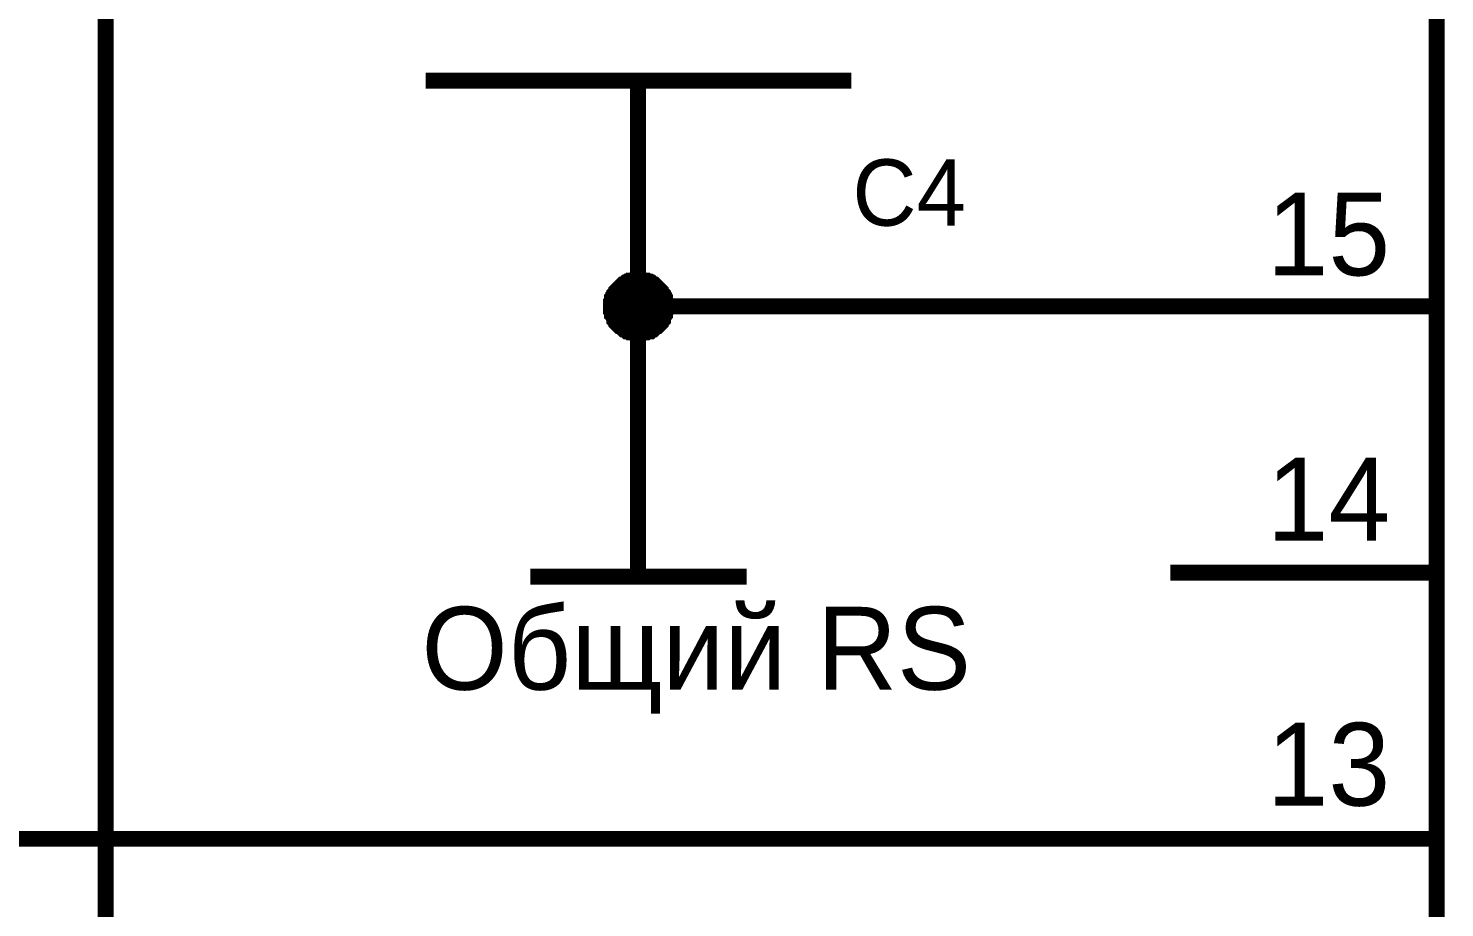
# Model space of a CAD drawing. Header units: millimetres. Extents: x 0 to 567, y 0 to 399.
# Drawn here: x 136.09 to 162.68, y 81.2 to 97.72 of the extents above; entities that cross this region are included whole.
import ezdxf

# ---------------------------------------------------------------- set-up
doc = ezdxf.new("R2010")
doc.units = ezdxf.units.MM
doc.layers.add('Sheet', color=255, linetype='Continuous')

msp = doc.modelspace()

# ---------------------------------------------------------------- linework, layer by layer
at = {"layer": 'Sheet'}
for points, const_width in [([(162.535, 107.497), (162.535, 54.984)], 0.3), ([(147.538, 67.495), (137.54, 67.495), (137.54, 102.497)], 0.3), ([(151.545, 96.738), (143.55, 96.738)], 0.3), ([(147.538, 96.738), (147.538, 92.496)], 0.3), ([(147.032, 92.496), (147.032, 92.516), (147.032, 92.554), (147.032, 92.574), (147.051, 92.593), (147.051, 92.613), (147.051, 92.652), (147.071, 92.671), (147.071, 92.691), (147.09, 92.71), (147.09, 92.73), (147.11, 92.749), (147.129, 92.768), (147.129, 92.788), (147.149, 92.807), (147.168, 92.827), (147.188, 92.846), (147.207, 92.866), (147.226, 92.885), (147.246, 92.905), (147.265, 92.905), (147.285, 92.924), (147.304, 92.944), (147.324, 92.944), (147.343, 92.963), (147.363, 92.963), (147.382, 92.983), (147.421, 92.983), (147.44, 92.983), (147.46, 93.002), (147.479, 93.002), (147.518, 93.002), (147.538, 93.002)], 0.3), ([(147.032, 92.496), (147.032, 92.516), (147.032, 92.554), (147.032, 92.574), (147.051, 92.593), (147.051, 92.613), (147.051, 92.652), (147.071, 92.671), (147.071, 92.691), (147.09, 92.71), (147.09, 92.73), (147.11, 92.749), (147.129, 92.768), (147.129, 92.788), (147.149, 92.807), (147.168, 92.827), (147.188, 92.846), (147.207, 92.866), (147.226, 92.885), (147.246, 92.905), (147.265, 92.905), (147.285, 92.924), (147.304, 92.944), (147.324, 92.944), (147.343, 92.963), (147.363, 92.963), (147.382, 92.983), (147.421, 92.983), (147.44, 92.983), (147.46, 93.002), (147.479, 93.002), (147.518, 93.002), (147.538, 93.002)], 0.3), ([(147.032, 92.496), (147.032, 92.516), (147.032, 92.554), (147.032, 92.574), (147.051, 92.593), (147.051, 92.613), (147.051, 92.652), (147.071, 92.671), (147.071, 92.691), (147.09, 92.71), (147.09, 92.73), (147.11, 92.749), (147.129, 92.768), (147.129, 92.788), (147.149, 92.807), (147.168, 92.827), (147.188, 92.846), (147.207, 92.866), (147.226, 92.885), (147.246, 92.905), (147.265, 92.905), (147.285, 92.924), (147.304, 92.944), (147.324, 92.944), (147.343, 92.963), (147.363, 92.963), (147.382, 92.983), (147.421, 92.983), (147.44, 92.983), (147.46, 93.002), (147.479, 93.002), (147.518, 93.002), (147.538, 93.002)], 0.3), ([(147.032, 92.496), (147.032, 92.516), (147.032, 92.554), (147.032, 92.574), (147.051, 92.593), (147.051, 92.613), (147.051, 92.652), (147.071, 92.671), (147.071, 92.691), (147.09, 92.71), (147.09, 92.73), (147.11, 92.749), (147.129, 92.768), (147.129, 92.788), (147.149, 92.807), (147.168, 92.827), (147.188, 92.846), (147.207, 92.866), (147.226, 92.885), (147.246, 92.905), (147.265, 92.905), (147.285, 92.924), (147.304, 92.944), (147.324, 92.944), (147.343, 92.963), (147.363, 92.963), (147.382, 92.983), (147.421, 92.983), (147.44, 92.983), (147.46, 93.002), (147.479, 93.002), (147.518, 93.002), (147.538, 93.002)], 0.3), ([(147.032, 92.496), (147.032, 92.516), (147.032, 92.554), (147.032, 92.574), (147.051, 92.593), (147.051, 92.613), (147.051, 92.652), (147.071, 92.671), (147.071, 92.691), (147.09, 92.71), (147.09, 92.73), (147.11, 92.749), (147.129, 92.768), (147.129, 92.788), (147.149, 92.807), (147.168, 92.827), (147.188, 92.846), (147.207, 92.866), (147.226, 92.885), (147.246, 92.905), (147.265, 92.905), (147.285, 92.924), (147.304, 92.944), (147.324, 92.944), (147.343, 92.963), (147.363, 92.963), (147.382, 92.983), (147.421, 92.983), (147.44, 92.983), (147.46, 93.002), (147.479, 93.002), (147.518, 93.002), (147.538, 93.002)], 0.3), ([(147.032, 92.496), (147.032, 92.516), (147.032, 92.554), (147.032, 92.574), (147.051, 92.593), (147.051, 92.613), (147.051, 92.652), (147.071, 92.671), (147.071, 92.691), (147.09, 92.71), (147.09, 92.73), (147.11, 92.749), (147.129, 92.768), (147.129, 92.788), (147.149, 92.807), (147.168, 92.827), (147.188, 92.846), (147.207, 92.866), (147.226, 92.885), (147.246, 92.905), (147.265, 92.905), (147.285, 92.924), (147.304, 92.944), (147.324, 92.944), (147.343, 92.963), (147.363, 92.963), (147.382, 92.983), (147.421, 92.983), (147.44, 92.983), (147.46, 93.002), (147.479, 93.002), (147.518, 93.002), (147.538, 93.002)], 0.3), ([(147.032, 92.496), (147.032, 92.516), (147.032, 92.554), (147.032, 92.574), (147.051, 92.593), (147.051, 92.613), (147.051, 92.652), (147.071, 92.671), (147.071, 92.691), (147.09, 92.71), (147.09, 92.73), (147.11, 92.749), (147.129, 92.768), (147.129, 92.788), (147.149, 92.807), (147.168, 92.827), (147.188, 92.846), (147.207, 92.866), (147.226, 92.885), (147.246, 92.905), (147.265, 92.905), (147.285, 92.924), (147.304, 92.944), (147.324, 92.944), (147.343, 92.963), (147.363, 92.963), (147.382, 92.983), (147.421, 92.983), (147.44, 92.983), (147.46, 93.002), (147.479, 93.002), (147.518, 93.002), (147.538, 93.002)], 0.3), ([(147.538, 93.002), (147.538, 93.002)], 0.3), ([(147.538, 93.002), (147.557, 93.002), (147.596, 93.002), (147.615, 93.002), (147.635, 92.983), (147.674, 92.983), (147.693, 92.983), (147.713, 92.963), (147.752, 92.963), (147.771, 92.944), (147.79, 92.944), (147.81, 92.924), (147.829, 92.905), (147.849, 92.905), (147.868, 92.885), (147.888, 92.866), (147.907, 92.846), (147.927, 92.827), (147.946, 92.807), (147.966, 92.788), (147.966, 92.768), (147.985, 92.749), (148.004, 92.73), (148.004, 92.71), (148.024, 92.691), (148.024, 92.671), (148.043, 92.652), (148.043, 92.613), (148.043, 92.593), (148.063, 92.574), (148.063, 92.554), (148.063, 92.516), (148.063, 92.496)], 0.3), ([(147.538, 93.002), (147.538, 93.002)], 0.3), ([(147.538, 93.002), (147.557, 93.002), (147.596, 93.002), (147.615, 93.002), (147.635, 92.983), (147.674, 92.983), (147.693, 92.983), (147.713, 92.963), (147.752, 92.963), (147.771, 92.944), (147.79, 92.944), (147.81, 92.924), (147.829, 92.905), (147.849, 92.905), (147.868, 92.885), (147.888, 92.866), (147.907, 92.846), (147.927, 92.827), (147.946, 92.807), (147.966, 92.788), (147.966, 92.768), (147.985, 92.749), (148.004, 92.73), (148.004, 92.71), (148.024, 92.691), (148.024, 92.671), (148.043, 92.652), (148.043, 92.613), (148.043, 92.593), (148.063, 92.574), (148.063, 92.554), (148.063, 92.516), (148.063, 92.496)], 0.3), ([(147.538, 93.002), (147.538, 93.002)], 0.3), ([(147.538, 93.002), (147.557, 93.002), (147.596, 93.002), (147.615, 93.002), (147.635, 92.983), (147.674, 92.983), (147.693, 92.983), (147.713, 92.963), (147.752, 92.963), (147.771, 92.944), (147.79, 92.944), (147.81, 92.924), (147.829, 92.905), (147.849, 92.905), (147.868, 92.885), (147.888, 92.866), (147.907, 92.846), (147.927, 92.827), (147.946, 92.807), (147.966, 92.788), (147.966, 92.768), (147.985, 92.749), (148.004, 92.73), (148.004, 92.71), (148.024, 92.691), (148.024, 92.671), (148.043, 92.652), (148.043, 92.613), (148.043, 92.593), (148.063, 92.574), (148.063, 92.554), (148.063, 92.516), (148.063, 92.496)], 0.3), ([(147.538, 93.002), (147.538, 93.002)], 0.3), ([(147.538, 93.002), (147.557, 93.002), (147.596, 93.002), (147.615, 93.002), (147.635, 92.983), (147.674, 92.983), (147.693, 92.983), (147.713, 92.963), (147.752, 92.963), (147.771, 92.944), (147.79, 92.944), (147.81, 92.924), (147.829, 92.905), (147.849, 92.905), (147.868, 92.885), (147.888, 92.866), (147.907, 92.846), (147.927, 92.827), (147.946, 92.807), (147.966, 92.788), (147.966, 92.768), (147.985, 92.749), (148.004, 92.73), (148.004, 92.71), (148.024, 92.691), (148.024, 92.671), (148.043, 92.652), (148.043, 92.613), (148.043, 92.593), (148.063, 92.574), (148.063, 92.554), (148.063, 92.516), (148.063, 92.496)], 0.3), ([(147.538, 93.002), (147.538, 93.002)], 0.3), ([(147.538, 93.002), (147.557, 93.002), (147.596, 93.002), (147.615, 93.002), (147.635, 92.983), (147.674, 92.983), (147.693, 92.983), (147.713, 92.963), (147.752, 92.963), (147.771, 92.944), (147.79, 92.944), (147.81, 92.924), (147.829, 92.905), (147.849, 92.905), (147.868, 92.885), (147.888, 92.866), (147.907, 92.846), (147.927, 92.827), (147.946, 92.807), (147.966, 92.788), (147.966, 92.768), (147.985, 92.749), (148.004, 92.73), (148.004, 92.71), (148.024, 92.691), (148.024, 92.671), (148.043, 92.652), (148.043, 92.613), (148.043, 92.593), (148.063, 92.574), (148.063, 92.554), (148.063, 92.516), (148.063, 92.496)], 0.3), ([(147.538, 93.002), (147.538, 93.002)], 0.3), ([(147.538, 93.002), (147.557, 93.002), (147.596, 93.002), (147.615, 93.002), (147.635, 92.983), (147.674, 92.983), (147.693, 92.983), (147.713, 92.963), (147.752, 92.963), (147.771, 92.944), (147.79, 92.944), (147.81, 92.924), (147.829, 92.905), (147.849, 92.905), (147.868, 92.885), (147.888, 92.866), (147.907, 92.846), (147.927, 92.827), (147.946, 92.807), (147.966, 92.788), (147.966, 92.768), (147.985, 92.749), (148.004, 92.73), (148.004, 92.71), (148.024, 92.691), (148.024, 92.671), (148.043, 92.652), (148.043, 92.613), (148.043, 92.593), (148.063, 92.574), (148.063, 92.554), (148.063, 92.516), (148.063, 92.496)], 0.3), ([(147.538, 93.002), (147.538, 93.002)], 0.3), ([(147.538, 93.002), (147.557, 93.002), (147.596, 93.002), (147.615, 93.002), (147.635, 92.983), (147.674, 92.983), (147.693, 92.983), (147.713, 92.963), (147.752, 92.963), (147.771, 92.944), (147.79, 92.944), (147.81, 92.924), (147.829, 92.905), (147.849, 92.905), (147.868, 92.885), (147.888, 92.866), (147.907, 92.846), (147.927, 92.827), (147.946, 92.807), (147.966, 92.788), (147.966, 92.768), (147.985, 92.749), (148.004, 92.73), (148.004, 92.71), (148.024, 92.691), (148.024, 92.671), (148.043, 92.652), (148.043, 92.613), (148.043, 92.593), (148.063, 92.574), (148.063, 92.554), (148.063, 92.516), (148.063, 92.496)], 0.3), ([(147.032, 92.496), (147.032, 92.516), (147.032, 92.554), (147.032, 92.574), (147.051, 92.593), (147.051, 92.613), (147.051, 92.652), (147.071, 92.671), (147.071, 92.691), (147.09, 92.71), (147.09, 92.73), (147.11, 92.749), (147.129, 92.768), (147.129, 92.788), (147.149, 92.807), (147.168, 92.827), (147.188, 92.846), (147.207, 92.866), (147.226, 92.885), (147.246, 92.905), (147.265, 92.905), (147.285, 92.924), (147.304, 92.944), (147.324, 92.944), (147.343, 92.963), (147.363, 92.963), (147.382, 92.983), (147.421, 92.983), (147.44, 92.983), (147.46, 93.002), (147.479, 93.002), (147.518, 93.002), (147.538, 93.002)], 0.0991), ([(147.032, 92.496), (147.032, 92.516), (147.032, 92.554), (147.032, 92.574), (147.051, 92.593), (147.051, 92.613), (147.051, 92.652), (147.071, 92.671), (147.071, 92.691), (147.09, 92.71), (147.09, 92.73), (147.11, 92.749), (147.129, 92.768), (147.129, 92.788), (147.149, 92.807), (147.168, 92.827), (147.188, 92.846), (147.207, 92.866), (147.226, 92.885), (147.246, 92.905), (147.265, 92.905), (147.285, 92.924), (147.304, 92.944), (147.324, 92.944), (147.343, 92.963), (147.363, 92.963), (147.382, 92.983), (147.421, 92.983), (147.44, 92.983), (147.46, 93.002), (147.479, 93.002), (147.518, 93.002), (147.538, 93.002)], 0.0991), ([(147.032, 92.496), (147.032, 92.516), (147.032, 92.554), (147.032, 92.574), (147.051, 92.593), (147.051, 92.613), (147.051, 92.652), (147.071, 92.671), (147.071, 92.691), (147.09, 92.71), (147.09, 92.73), (147.11, 92.749), (147.129, 92.768), (147.129, 92.788), (147.149, 92.807), (147.168, 92.827), (147.188, 92.846), (147.207, 92.866), (147.226, 92.885), (147.246, 92.905), (147.265, 92.905), (147.285, 92.924), (147.304, 92.944), (147.324, 92.944), (147.343, 92.963), (147.363, 92.963), (147.382, 92.983), (147.421, 92.983), (147.44, 92.983), (147.46, 93.002), (147.479, 93.002), (147.518, 93.002), (147.538, 93.002)], 0.0991), ([(147.032, 92.496), (147.032, 92.516), (147.032, 92.554), (147.032, 92.574), (147.051, 92.593), (147.051, 92.613), (147.051, 92.652), (147.071, 92.671), (147.071, 92.691), (147.09, 92.71), (147.09, 92.73), (147.11, 92.749), (147.129, 92.768), (147.129, 92.788), (147.149, 92.807), (147.168, 92.827), (147.188, 92.846), (147.207, 92.866), (147.226, 92.885), (147.246, 92.905), (147.265, 92.905), (147.285, 92.924), (147.304, 92.944), (147.324, 92.944), (147.343, 92.963), (147.363, 92.963), (147.382, 92.983), (147.421, 92.983), (147.44, 92.983), (147.46, 93.002), (147.479, 93.002), (147.518, 93.002), (147.538, 93.002)], 0.0991), ([(147.032, 92.496), (147.032, 92.516), (147.032, 92.554), (147.032, 92.574), (147.051, 92.593), (147.051, 92.613), (147.051, 92.652), (147.071, 92.671), (147.071, 92.691), (147.09, 92.71), (147.09, 92.73), (147.11, 92.749), (147.129, 92.768), (147.129, 92.788), (147.149, 92.807), (147.168, 92.827), (147.188, 92.846), (147.207, 92.866), (147.226, 92.885), (147.246, 92.905), (147.265, 92.905), (147.285, 92.924), (147.304, 92.944), (147.324, 92.944), (147.343, 92.963), (147.363, 92.963), (147.382, 92.983), (147.421, 92.983), (147.44, 92.983), (147.46, 93.002), (147.479, 93.002), (147.518, 93.002), (147.538, 93.002)], 0.0991), ([(147.032, 92.496), (147.032, 92.516), (147.032, 92.554), (147.032, 92.574), (147.051, 92.593), (147.051, 92.613), (147.051, 92.652), (147.071, 92.671), (147.071, 92.691), (147.09, 92.71), (147.09, 92.73), (147.11, 92.749), (147.129, 92.768), (147.129, 92.788), (147.149, 92.807), (147.168, 92.827), (147.188, 92.846), (147.207, 92.866), (147.226, 92.885), (147.246, 92.905), (147.265, 92.905), (147.285, 92.924), (147.304, 92.944), (147.324, 92.944), (147.343, 92.963), (147.363, 92.963), (147.382, 92.983), (147.421, 92.983), (147.44, 92.983), (147.46, 93.002), (147.479, 93.002), (147.518, 93.002), (147.538, 93.002)], 0.0991), ([(147.032, 92.496), (147.032, 92.516), (147.032, 92.554), (147.032, 92.574), (147.051, 92.593), (147.051, 92.613), (147.051, 92.652), (147.071, 92.671), (147.071, 92.691), (147.09, 92.71), (147.09, 92.73), (147.11, 92.749), (147.129, 92.768), (147.129, 92.788), (147.149, 92.807), (147.168, 92.827), (147.188, 92.846), (147.207, 92.866), (147.226, 92.885), (147.246, 92.905), (147.265, 92.905), (147.285, 92.924), (147.304, 92.944), (147.324, 92.944), (147.343, 92.963), (147.363, 92.963), (147.382, 92.983), (147.421, 92.983), (147.44, 92.983), (147.46, 93.002), (147.479, 93.002), (147.518, 93.002), (147.538, 93.002)], 0.0991), ([(147.538, 93.002), (147.538, 93.002)], 0.0991), ([(147.538, 93.002), (147.557, 93.002), (147.596, 93.002), (147.615, 93.002), (147.635, 92.983), (147.674, 92.983), (147.693, 92.983), (147.713, 92.963), (147.752, 92.963), (147.771, 92.944), (147.79, 92.944), (147.81, 92.924), (147.829, 92.905), (147.849, 92.905), (147.868, 92.885), (147.888, 92.866), (147.907, 92.846), (147.927, 92.827), (147.946, 92.807), (147.966, 92.788), (147.966, 92.768), (147.985, 92.749), (148.004, 92.73), (148.004, 92.71), (148.024, 92.691), (148.024, 92.671), (148.043, 92.652), (148.043, 92.613), (148.043, 92.593), (148.063, 92.574), (148.063, 92.554), (148.063, 92.516), (148.063, 92.496)], 0.0991), ([(147.538, 93.002), (147.538, 93.002)], 0.0991), ([(147.538, 93.002), (147.557, 93.002), (147.596, 93.002), (147.615, 93.002), (147.635, 92.983), (147.674, 92.983), (147.693, 92.983), (147.713, 92.963), (147.752, 92.963), (147.771, 92.944), (147.79, 92.944), (147.81, 92.924), (147.829, 92.905), (147.849, 92.905), (147.868, 92.885), (147.888, 92.866), (147.907, 92.846), (147.927, 92.827), (147.946, 92.807), (147.966, 92.788), (147.966, 92.768), (147.985, 92.749), (148.004, 92.73), (148.004, 92.71), (148.024, 92.691), (148.024, 92.671), (148.043, 92.652), (148.043, 92.613), (148.043, 92.593), (148.063, 92.574), (148.063, 92.554), (148.063, 92.516), (148.063, 92.496)], 0.0991), ([(147.538, 93.002), (147.538, 93.002)], 0.0991), ([(147.538, 93.002), (147.557, 93.002), (147.596, 93.002), (147.615, 93.002), (147.635, 92.983), (147.674, 92.983), (147.693, 92.983), (147.713, 92.963), (147.752, 92.963), (147.771, 92.944), (147.79, 92.944), (147.81, 92.924), (147.829, 92.905), (147.849, 92.905), (147.868, 92.885), (147.888, 92.866), (147.907, 92.846), (147.927, 92.827), (147.946, 92.807), (147.966, 92.788), (147.966, 92.768), (147.985, 92.749), (148.004, 92.73), (148.004, 92.71), (148.024, 92.691), (148.024, 92.671), (148.043, 92.652), (148.043, 92.613), (148.043, 92.593), (148.063, 92.574), (148.063, 92.554), (148.063, 92.516), (148.063, 92.496)], 0.0991), ([(147.538, 93.002), (147.538, 93.002)], 0.0991), ([(147.538, 93.002), (147.557, 93.002), (147.596, 93.002), (147.615, 93.002), (147.635, 92.983), (147.674, 92.983), (147.693, 92.983), (147.713, 92.963), (147.752, 92.963), (147.771, 92.944), (147.79, 92.944), (147.81, 92.924), (147.829, 92.905), (147.849, 92.905), (147.868, 92.885), (147.888, 92.866), (147.907, 92.846), (147.927, 92.827), (147.946, 92.807), (147.966, 92.788), (147.966, 92.768), (147.985, 92.749), (148.004, 92.73), (148.004, 92.71), (148.024, 92.691), (148.024, 92.671), (148.043, 92.652), (148.043, 92.613), (148.043, 92.593), (148.063, 92.574), (148.063, 92.554), (148.063, 92.516), (148.063, 92.496)], 0.0991), ([(147.538, 93.002), (147.538, 93.002)], 0.0991), ([(147.538, 93.002), (147.557, 93.002), (147.596, 93.002), (147.615, 93.002), (147.635, 92.983), (147.674, 92.983), (147.693, 92.983), (147.713, 92.963), (147.752, 92.963), (147.771, 92.944), (147.79, 92.944), (147.81, 92.924), (147.829, 92.905), (147.849, 92.905), (147.868, 92.885), (147.888, 92.866), (147.907, 92.846), (147.927, 92.827), (147.946, 92.807), (147.966, 92.788), (147.966, 92.768), (147.985, 92.749), (148.004, 92.73), (148.004, 92.71), (148.024, 92.691), (148.024, 92.671), (148.043, 92.652), (148.043, 92.613), (148.043, 92.593), (148.063, 92.574), (148.063, 92.554), (148.063, 92.516), (148.063, 92.496)], 0.0991), ([(147.538, 93.002), (147.538, 93.002)], 0.0991), ([(147.538, 93.002), (147.557, 93.002), (147.596, 93.002), (147.615, 93.002), (147.635, 92.983), (147.674, 92.983), (147.693, 92.983), (147.713, 92.963), (147.752, 92.963), (147.771, 92.944), (147.79, 92.944), (147.81, 92.924), (147.829, 92.905), (147.849, 92.905), (147.868, 92.885), (147.888, 92.866), (147.907, 92.846), (147.927, 92.827), (147.946, 92.807), (147.966, 92.788), (147.966, 92.768), (147.985, 92.749), (148.004, 92.73), (148.004, 92.71), (148.024, 92.691), (148.024, 92.671), (148.043, 92.652), (148.043, 92.613), (148.043, 92.593), (148.063, 92.574), (148.063, 92.554), (148.063, 92.516), (148.063, 92.496)], 0.0991), ([(147.538, 93.002), (147.538, 93.002)], 0.0991), ([(147.538, 93.002), (147.557, 93.002), (147.596, 93.002), (147.615, 93.002), (147.635, 92.983), (147.674, 92.983), (147.693, 92.983), (147.713, 92.963), (147.752, 92.963), (147.771, 92.944), (147.79, 92.944), (147.81, 92.924), (147.829, 92.905), (147.849, 92.905), (147.868, 92.885), (147.888, 92.866), (147.907, 92.846), (147.927, 92.827), (147.946, 92.807), (147.966, 92.788), (147.966, 92.768), (147.985, 92.749), (148.004, 92.73), (148.004, 92.71), (148.024, 92.691), (148.024, 92.671), (148.043, 92.652), (148.043, 92.613), (148.043, 92.593), (148.063, 92.574), (148.063, 92.554), (148.063, 92.516), (148.063, 92.496)], 0.0991), ([(147.538, 91.99), (147.518, 91.99), (147.479, 91.99), (147.46, 91.99), (147.44, 92.01), (147.421, 92.01), (147.382, 92.01), (147.363, 92.029), (147.343, 92.029), (147.324, 92.029), (147.304, 92.049), (147.285, 92.068), (147.265, 92.068), (147.246, 92.088), (147.226, 92.107), (147.207, 92.126), (147.188, 92.126), (147.168, 92.146), (147.149, 92.165), (147.129, 92.185), (147.129, 92.204), (147.11, 92.224), (147.09, 92.243), (147.09, 92.263), (147.071, 92.302), (147.071, 92.321), (147.051, 92.34), (147.051, 92.36), (147.051, 92.399), (147.032, 92.418), (147.032, 92.438), (147.032, 92.477), (147.032, 92.496)], 0.3), ([(147.032, 92.496), (147.032, 92.496)], 0.3), ([(147.538, 91.99), (147.518, 91.99), (147.479, 91.99), (147.46, 91.99), (147.44, 92.01), (147.421, 92.01), (147.382, 92.01), (147.363, 92.029), (147.343, 92.029), (147.324, 92.029), (147.304, 92.049), (147.285, 92.068), (147.265, 92.068), (147.246, 92.088), (147.226, 92.107), (147.207, 92.126), (147.188, 92.126), (147.168, 92.146), (147.149, 92.165), (147.129, 92.185), (147.129, 92.204), (147.11, 92.224), (147.09, 92.243), (147.09, 92.263), (147.071, 92.302), (147.071, 92.321), (147.051, 92.34), (147.051, 92.36), (147.051, 92.399), (147.032, 92.418), (147.032, 92.438), (147.032, 92.477), (147.032, 92.496)], 0.3), ([(147.032, 92.496), (147.032, 92.496)], 0.3), ([(147.538, 91.99), (147.518, 91.99), (147.479, 91.99), (147.46, 91.99), (147.44, 92.01), (147.421, 92.01), (147.382, 92.01), (147.363, 92.029), (147.343, 92.029), (147.324, 92.029), (147.304, 92.049), (147.285, 92.068), (147.265, 92.068), (147.246, 92.088), (147.226, 92.107), (147.207, 92.126), (147.188, 92.126), (147.168, 92.146), (147.149, 92.165), (147.129, 92.185), (147.129, 92.204), (147.11, 92.224), (147.09, 92.243), (147.09, 92.263), (147.071, 92.302), (147.071, 92.321), (147.051, 92.34), (147.051, 92.36), (147.051, 92.399), (147.032, 92.418), (147.032, 92.438), (147.032, 92.477), (147.032, 92.496)], 0.3), ([(147.032, 92.496), (147.032, 92.496)], 0.3), ([(147.538, 91.99), (147.518, 91.99), (147.479, 91.99), (147.46, 91.99), (147.44, 92.01), (147.421, 92.01), (147.382, 92.01), (147.363, 92.029), (147.343, 92.029), (147.324, 92.029), (147.304, 92.049), (147.285, 92.068), (147.265, 92.068), (147.246, 92.088), (147.226, 92.107), (147.207, 92.126), (147.188, 92.126), (147.168, 92.146), (147.149, 92.165), (147.129, 92.185), (147.129, 92.204), (147.11, 92.224), (147.09, 92.243), (147.09, 92.263), (147.071, 92.302), (147.071, 92.321), (147.051, 92.34), (147.051, 92.36), (147.051, 92.399), (147.032, 92.418), (147.032, 92.438), (147.032, 92.477), (147.032, 92.496)], 0.3), ([(147.032, 92.496), (147.032, 92.496)], 0.3), ([(147.538, 91.99), (147.518, 91.99), (147.479, 91.99), (147.46, 91.99), (147.44, 92.01), (147.421, 92.01), (147.382, 92.01), (147.363, 92.029), (147.343, 92.029), (147.324, 92.029), (147.304, 92.049), (147.285, 92.068), (147.265, 92.068), (147.246, 92.088), (147.226, 92.107), (147.207, 92.126), (147.188, 92.126), (147.168, 92.146), (147.149, 92.165), (147.129, 92.185), (147.129, 92.204), (147.11, 92.224), (147.09, 92.243), (147.09, 92.263), (147.071, 92.302), (147.071, 92.321), (147.051, 92.34), (147.051, 92.36), (147.051, 92.399), (147.032, 92.418), (147.032, 92.438), (147.032, 92.477), (147.032, 92.496)], 0.3), ([(147.032, 92.496), (147.032, 92.496)], 0.3), ([(147.538, 91.99), (147.518, 91.99), (147.479, 91.99), (147.46, 91.99), (147.44, 92.01), (147.421, 92.01), (147.382, 92.01), (147.363, 92.029), (147.343, 92.029), (147.324, 92.029), (147.304, 92.049), (147.285, 92.068), (147.265, 92.068), (147.246, 92.088), (147.226, 92.107), (147.207, 92.126), (147.188, 92.126), (147.168, 92.146), (147.149, 92.165), (147.129, 92.185), (147.129, 92.204), (147.11, 92.224), (147.09, 92.243), (147.09, 92.263), (147.071, 92.302), (147.071, 92.321), (147.051, 92.34), (147.051, 92.36), (147.051, 92.399), (147.032, 92.418), (147.032, 92.438), (147.032, 92.477), (147.032, 92.496)], 0.3), ([(147.032, 92.496), (147.032, 92.496)], 0.3), ([(147.538, 91.99), (147.518, 91.99), (147.479, 91.99), (147.46, 91.99), (147.44, 92.01), (147.421, 92.01), (147.382, 92.01), (147.363, 92.029), (147.343, 92.029), (147.324, 92.029), (147.304, 92.049), (147.285, 92.068), (147.265, 92.068), (147.246, 92.088), (147.226, 92.107), (147.207, 92.126), (147.188, 92.126), (147.168, 92.146), (147.149, 92.165), (147.129, 92.185), (147.129, 92.204), (147.11, 92.224), (147.09, 92.243), (147.09, 92.263), (147.071, 92.302), (147.071, 92.321), (147.051, 92.34), (147.051, 92.36), (147.051, 92.399), (147.032, 92.418), (147.032, 92.438), (147.032, 92.477), (147.032, 92.496)], 0.3), ([(147.032, 92.496), (147.032, 92.496)], 0.3), ([(148.063, 92.496), (148.063, 92.477), (148.063, 92.438), (148.063, 92.418), (148.043, 92.399), (148.043, 92.36), (148.043, 92.34), (148.024, 92.321), (148.024, 92.302), (148.004, 92.263), (148.004, 92.243), (147.985, 92.224), (147.966, 92.204), (147.966, 92.185), (147.946, 92.165), (147.927, 92.146), (147.907, 92.126), (147.888, 92.126), (147.868, 92.107), (147.849, 92.088), (147.829, 92.068), (147.81, 92.068), (147.79, 92.049), (147.771, 92.029), (147.752, 92.029), (147.713, 92.029), (147.693, 92.01), (147.674, 92.01), (147.635, 92.01), (147.615, 91.99), (147.596, 91.99), (147.557, 91.99), (147.538, 91.99)], 0.3), ([(148.063, 92.496), (148.063, 92.477), (148.063, 92.438), (148.063, 92.418), (148.043, 92.399), (148.043, 92.36), (148.043, 92.34), (148.024, 92.321), (148.024, 92.302), (148.004, 92.263), (148.004, 92.243), (147.985, 92.224), (147.966, 92.204), (147.966, 92.185), (147.946, 92.165), (147.927, 92.146), (147.907, 92.126), (147.888, 92.126), (147.868, 92.107), (147.849, 92.088), (147.829, 92.068), (147.81, 92.068), (147.79, 92.049), (147.771, 92.029), (147.752, 92.029), (147.713, 92.029), (147.693, 92.01), (147.674, 92.01), (147.635, 92.01), (147.615, 91.99), (147.596, 91.99), (147.557, 91.99), (147.538, 91.99)], 0.3), ([(147.538, 92.496), (147.538, 87.418)], 0.3), ([(148.063, 92.496), (148.063, 92.477), (148.063, 92.438), (148.063, 92.418), (148.043, 92.399), (148.043, 92.36), (148.043, 92.34), (148.024, 92.321), (148.024, 92.302), (148.004, 92.263), (148.004, 92.243), (147.985, 92.224), (147.966, 92.204), (147.966, 92.185), (147.946, 92.165), (147.927, 92.146), (147.907, 92.126), (147.888, 92.126), (147.868, 92.107), (147.849, 92.088), (147.829, 92.068), (147.81, 92.068), (147.79, 92.049), (147.771, 92.029), (147.752, 92.029), (147.713, 92.029), (147.693, 92.01), (147.674, 92.01), (147.635, 92.01), (147.615, 91.99), (147.596, 91.99), (147.557, 91.99), (147.538, 91.99)], 0.3), ([(157.536, 92.496), (147.538, 92.496), (147.538, 92.496)], 0.3), ([(148.063, 92.496), (148.063, 92.477), (148.063, 92.438), (148.063, 92.418), (148.043, 92.399), (148.043, 92.36), (148.043, 92.34), (148.024, 92.321), (148.024, 92.302), (148.004, 92.263), (148.004, 92.243), (147.985, 92.224), (147.966, 92.204), (147.966, 92.185), (147.946, 92.165), (147.927, 92.146), (147.907, 92.126), (147.888, 92.126), (147.868, 92.107), (147.849, 92.088), (147.829, 92.068), (147.81, 92.068), (147.79, 92.049), (147.771, 92.029), (147.752, 92.029), (147.713, 92.029), (147.693, 92.01), (147.674, 92.01), (147.635, 92.01), (147.615, 91.99), (147.596, 91.99), (147.557, 91.99), (147.538, 91.99)], 0.3), ([(148.063, 92.496), (148.063, 92.477), (148.063, 92.438), (148.063, 92.418), (148.043, 92.399), (148.043, 92.36), (148.043, 92.34), (148.024, 92.321), (148.024, 92.302), (148.004, 92.263), (148.004, 92.243), (147.985, 92.224), (147.966, 92.204), (147.966, 92.185), (147.946, 92.165), (147.927, 92.146), (147.907, 92.126), (147.888, 92.126), (147.868, 92.107), (147.849, 92.088), (147.829, 92.068), (147.81, 92.068), (147.79, 92.049), (147.771, 92.029), (147.752, 92.029), (147.713, 92.029), (147.693, 92.01), (147.674, 92.01), (147.635, 92.01), (147.615, 91.99), (147.596, 91.99), (147.557, 91.99), (147.538, 91.99)], 0.3), ([(148.063, 92.496), (148.063, 92.477), (148.063, 92.438), (148.063, 92.418), (148.043, 92.399), (148.043, 92.36), (148.043, 92.34), (148.024, 92.321), (148.024, 92.302), (148.004, 92.263), (148.004, 92.243), (147.985, 92.224), (147.966, 92.204), (147.966, 92.185), (147.946, 92.165), (147.927, 92.146), (147.907, 92.126), (147.888, 92.126), (147.868, 92.107), (147.849, 92.088), (147.829, 92.068), (147.81, 92.068), (147.79, 92.049), (147.771, 92.029), (147.752, 92.029), (147.713, 92.029), (147.693, 92.01), (147.674, 92.01), (147.635, 92.01), (147.615, 91.99), (147.596, 91.99), (147.557, 91.99), (147.538, 91.99)], 0.3), ([(148.063, 92.496), (148.063, 92.477), (148.063, 92.438), (148.063, 92.418), (148.043, 92.399), (148.043, 92.36), (148.043, 92.34), (148.024, 92.321), (148.024, 92.302), (148.004, 92.263), (148.004, 92.243), (147.985, 92.224), (147.966, 92.204), (147.966, 92.185), (147.946, 92.165), (147.927, 92.146), (147.907, 92.126), (147.888, 92.126), (147.868, 92.107), (147.849, 92.088), (147.829, 92.068), (147.81, 92.068), (147.79, 92.049), (147.771, 92.029), (147.752, 92.029), (147.713, 92.029), (147.693, 92.01), (147.674, 92.01), (147.635, 92.01), (147.615, 91.99), (147.596, 91.99), (147.557, 91.99), (147.538, 91.99)], 0.3), ([(148.063, 92.496), (148.063, 92.496), (148.063, 92.496), (148.063, 92.496), (148.063, 92.496), (148.063, 92.496), (148.063, 92.496), (148.063, 92.496), (148.063, 92.496), (148.063, 92.496), (148.063, 92.496), (148.063, 92.496), (148.063, 92.496), (148.063, 92.496), (148.063, 92.496), (148.063, 92.496), (148.063, 92.496), (148.063, 92.496), (148.063, 92.496), (148.063, 92.496), (148.063, 92.496), (148.063, 92.496), (148.063, 92.496), (148.063, 92.496), (148.063, 92.496), (148.063, 92.496), (148.063, 92.496), (148.063, 92.496), (148.063, 92.496), (148.063, 92.496), (148.063, 92.496), (148.063, 92.496), (148.063, 92.496)], 0.3), ([(148.063, 92.496), (148.063, 92.496)], 0.3), ([(148.063, 92.496), (148.063, 92.496), (148.063, 92.496), (148.063, 92.496), (148.063, 92.496), (148.063, 92.496), (148.063, 92.496), (148.063, 92.496), (148.063, 92.496), (148.063, 92.496), (148.063, 92.496), (148.063, 92.496), (148.063, 92.496), (148.063, 92.496), (148.063, 92.496), (148.063, 92.496), (148.063, 92.496), (148.063, 92.496), (148.063, 92.496), (148.063, 92.496), (148.063, 92.496), (148.063, 92.496), (148.063, 92.496), (148.063, 92.496), (148.063, 92.496), (148.063, 92.496), (148.063, 92.496), (148.063, 92.496), (148.063, 92.496), (148.063, 92.496), (148.063, 92.496), (148.063, 92.496), (148.063, 92.496)], 0.3), ([(148.063, 92.496), (148.063, 92.496)], 0.3), ([(148.063, 92.496), (148.063, 92.496), (148.063, 92.496), (148.063, 92.496), (148.063, 92.496), (148.063, 92.496), (148.063, 92.496), (148.063, 92.496), (148.063, 92.496), (148.063, 92.496), (148.063, 92.496), (148.063, 92.496), (148.063, 92.496), (148.063, 92.496), (148.063, 92.496), (148.063, 92.496), (148.063, 92.496), (148.063, 92.496), (148.063, 92.496), (148.063, 92.496), (148.063, 92.496), (148.063, 92.496), (148.063, 92.496), (148.063, 92.496), (148.063, 92.496), (148.063, 92.496), (148.063, 92.496), (148.063, 92.496), (148.063, 92.496), (148.063, 92.496), (148.063, 92.496), (148.063, 92.496), (148.063, 92.496)], 0.3), ([(148.063, 92.496), (148.063, 92.496)], 0.3), ([(148.063, 92.496), (148.063, 92.496), (148.063, 92.496), (148.063, 92.496), (148.063, 92.496), (148.063, 92.496), (148.063, 92.496), (148.063, 92.496), (148.063, 92.496), (148.063, 92.496), (148.063, 92.496), (148.063, 92.496), (148.063, 92.496), (148.063, 92.496), (148.063, 92.496), (148.063, 92.496), (148.063, 92.496), (148.063, 92.496), (148.063, 92.496), (148.063, 92.496), (148.063, 92.496), (148.063, 92.496), (148.063, 92.496), (148.063, 92.496), (148.063, 92.496), (148.063, 92.496), (148.063, 92.496), (148.063, 92.496), (148.063, 92.496), (148.063, 92.496), (148.063, 92.496), (148.063, 92.496), (148.063, 92.496)], 0.3), ([(148.063, 92.496), (148.063, 92.496)], 0.3), ([(148.063, 92.496), (148.063, 92.496), (148.063, 92.496), (148.063, 92.496), (148.063, 92.496), (148.063, 92.496), (148.063, 92.496), (148.063, 92.496), (148.063, 92.496), (148.063, 92.496), (148.063, 92.496), (148.063, 92.496), (148.063, 92.496), (148.063, 92.496), (148.063, 92.496), (148.063, 92.496), (148.063, 92.496), (148.063, 92.496), (148.063, 92.496), (148.063, 92.496), (148.063, 92.496), (148.063, 92.496), (148.063, 92.496), (148.063, 92.496), (148.063, 92.496), (148.063, 92.496), (148.063, 92.496), (148.063, 92.496), (148.063, 92.496), (148.063, 92.496), (148.063, 92.496), (148.063, 92.496), (148.063, 92.496)], 0.3), ([(148.063, 92.496), (148.063, 92.496)], 0.3), ([(148.063, 92.496), (148.063, 92.496), (148.063, 92.496), (148.063, 92.496), (148.063, 92.496), (148.063, 92.496), (148.063, 92.496), (148.063, 92.496), (148.063, 92.496), (148.063, 92.496), (148.063, 92.496), (148.063, 92.496), (148.063, 92.496), (148.063, 92.496), (148.063, 92.496), (148.063, 92.496), (148.063, 92.496), (148.063, 92.496), (148.063, 92.496), (148.063, 92.496), (148.063, 92.496), (148.063, 92.496), (148.063, 92.496), (148.063, 92.496), (148.063, 92.496), (148.063, 92.496), (148.063, 92.496), (148.063, 92.496), (148.063, 92.496), (148.063, 92.496), (148.063, 92.496), (148.063, 92.496), (148.063, 92.496)], 0.3), ([(148.063, 92.496), (148.063, 92.496)], 0.3), ([(148.063, 92.496), (148.063, 92.496), (148.063, 92.496), (148.063, 92.496), (148.063, 92.496), (148.063, 92.496), (148.063, 92.496), (148.063, 92.496), (148.063, 92.496), (148.063, 92.496), (148.063, 92.496), (148.063, 92.496), (148.063, 92.496), (148.063, 92.496), (148.063, 92.496), (148.063, 92.496), (148.063, 92.496), (148.063, 92.496), (148.063, 92.496), (148.063, 92.496), (148.063, 92.496), (148.063, 92.496), (148.063, 92.496), (148.063, 92.496), (148.063, 92.496), (148.063, 92.496), (148.063, 92.496), (148.063, 92.496), (148.063, 92.496), (148.063, 92.496), (148.063, 92.496), (148.063, 92.496), (148.063, 92.496)], 0.3), ([(148.063, 92.496), (148.063, 92.496)], 0.3), ([(162.535, 92.496), (157.536, 92.496)], 0.3), ([(147.538, 91.99), (147.518, 91.99), (147.479, 91.99), (147.46, 91.99), (147.44, 92.01), (147.421, 92.01), (147.382, 92.01), (147.363, 92.029), (147.343, 92.029), (147.324, 92.029), (147.304, 92.049), (147.285, 92.068), (147.265, 92.068), (147.246, 92.088), (147.226, 92.107), (147.207, 92.126), (147.188, 92.126), (147.168, 92.146), (147.149, 92.165), (147.129, 92.185), (147.129, 92.204), (147.11, 92.224), (147.09, 92.243), (147.09, 92.263), (147.071, 92.302), (147.071, 92.321), (147.051, 92.34), (147.051, 92.36), (147.051, 92.399), (147.032, 92.418), (147.032, 92.438), (147.032, 92.477), (147.032, 92.496)], 0.0991), ([(147.032, 92.496), (147.032, 92.496)], 0.0991), ([(147.538, 91.99), (147.518, 91.99), (147.479, 91.99), (147.46, 91.99), (147.44, 92.01), (147.421, 92.01), (147.382, 92.01), (147.363, 92.029), (147.343, 92.029), (147.324, 92.029), (147.304, 92.049), (147.285, 92.068), (147.265, 92.068), (147.246, 92.088), (147.226, 92.107), (147.207, 92.126), (147.188, 92.126), (147.168, 92.146), (147.149, 92.165), (147.129, 92.185), (147.129, 92.204), (147.11, 92.224), (147.09, 92.243), (147.09, 92.263), (147.071, 92.302), (147.071, 92.321), (147.051, 92.34), (147.051, 92.36), (147.051, 92.399), (147.032, 92.418), (147.032, 92.438), (147.032, 92.477), (147.032, 92.496)], 0.0991), ([(147.032, 92.496), (147.032, 92.496)], 0.0991), ([(147.538, 91.99), (147.518, 91.99), (147.479, 91.99), (147.46, 91.99), (147.44, 92.01), (147.421, 92.01), (147.382, 92.01), (147.363, 92.029), (147.343, 92.029), (147.324, 92.029), (147.304, 92.049), (147.285, 92.068), (147.265, 92.068), (147.246, 92.088), (147.226, 92.107), (147.207, 92.126), (147.188, 92.126), (147.168, 92.146), (147.149, 92.165), (147.129, 92.185), (147.129, 92.204), (147.11, 92.224), (147.09, 92.243), (147.09, 92.263), (147.071, 92.302), (147.071, 92.321), (147.051, 92.34), (147.051, 92.36), (147.051, 92.399), (147.032, 92.418), (147.032, 92.438), (147.032, 92.477), (147.032, 92.496)], 0.0991), ([(147.032, 92.496), (147.032, 92.496)], 0.0991), ([(147.538, 91.99), (147.518, 91.99), (147.479, 91.99), (147.46, 91.99), (147.44, 92.01), (147.421, 92.01), (147.382, 92.01), (147.363, 92.029), (147.343, 92.029), (147.324, 92.029), (147.304, 92.049), (147.285, 92.068), (147.265, 92.068), (147.246, 92.088), (147.226, 92.107), (147.207, 92.126), (147.188, 92.126), (147.168, 92.146), (147.149, 92.165), (147.129, 92.185), (147.129, 92.204), (147.11, 92.224), (147.09, 92.243), (147.09, 92.263), (147.071, 92.302), (147.071, 92.321), (147.051, 92.34), (147.051, 92.36), (147.051, 92.399), (147.032, 92.418), (147.032, 92.438), (147.032, 92.477), (147.032, 92.496)], 0.0991), ([(147.032, 92.496), (147.032, 92.496)], 0.0991), ([(147.538, 91.99), (147.518, 91.99), (147.479, 91.99), (147.46, 91.99), (147.44, 92.01), (147.421, 92.01), (147.382, 92.01), (147.363, 92.029), (147.343, 92.029), (147.324, 92.029), (147.304, 92.049), (147.285, 92.068), (147.265, 92.068), (147.246, 92.088), (147.226, 92.107), (147.207, 92.126), (147.188, 92.126), (147.168, 92.146), (147.149, 92.165), (147.129, 92.185), (147.129, 92.204), (147.11, 92.224), (147.09, 92.243), (147.09, 92.263), (147.071, 92.302), (147.071, 92.321), (147.051, 92.34), (147.051, 92.36), (147.051, 92.399), (147.032, 92.418), (147.032, 92.438), (147.032, 92.477), (147.032, 92.496)], 0.0991), ([(147.032, 92.496), (147.032, 92.496)], 0.0991), ([(147.538, 91.99), (147.518, 91.99), (147.479, 91.99), (147.46, 91.99), (147.44, 92.01), (147.421, 92.01), (147.382, 92.01), (147.363, 92.029), (147.343, 92.029), (147.324, 92.029), (147.304, 92.049), (147.285, 92.068), (147.265, 92.068), (147.246, 92.088), (147.226, 92.107), (147.207, 92.126), (147.188, 92.126), (147.168, 92.146), (147.149, 92.165), (147.129, 92.185), (147.129, 92.204), (147.11, 92.224), (147.09, 92.243), (147.09, 92.263), (147.071, 92.302), (147.071, 92.321), (147.051, 92.34), (147.051, 92.36), (147.051, 92.399), (147.032, 92.418), (147.032, 92.438), (147.032, 92.477), (147.032, 92.496)], 0.0991), ([(147.032, 92.496), (147.032, 92.496)], 0.0991), ([(147.538, 91.99), (147.518, 91.99), (147.479, 91.99), (147.46, 91.99), (147.44, 92.01), (147.421, 92.01), (147.382, 92.01), (147.363, 92.029), (147.343, 92.029), (147.324, 92.029), (147.304, 92.049), (147.285, 92.068), (147.265, 92.068), (147.246, 92.088), (147.226, 92.107), (147.207, 92.126), (147.188, 92.126), (147.168, 92.146), (147.149, 92.165), (147.129, 92.185), (147.129, 92.204), (147.11, 92.224), (147.09, 92.243), (147.09, 92.263), (147.071, 92.302), (147.071, 92.321), (147.051, 92.34), (147.051, 92.36), (147.051, 92.399), (147.032, 92.418), (147.032, 92.438), (147.032, 92.477), (147.032, 92.496)], 0.0991), ([(147.032, 92.496), (147.032, 92.496)], 0.0991), ([(148.063, 92.496), (148.063, 92.477), (148.063, 92.438), (148.063, 92.418), (148.043, 92.399), (148.043, 92.36), (148.043, 92.34), (148.024, 92.321), (148.024, 92.302), (148.004, 92.263), (148.004, 92.243), (147.985, 92.224), (147.966, 92.204), (147.966, 92.185), (147.946, 92.165), (147.927, 92.146), (147.907, 92.126), (147.888, 92.126), (147.868, 92.107), (147.849, 92.088), (147.829, 92.068), (147.81, 92.068), (147.79, 92.049), (147.771, 92.029), (147.752, 92.029), (147.713, 92.029), (147.693, 92.01), (147.674, 92.01), (147.635, 92.01), (147.615, 91.99), (147.596, 91.99), (147.557, 91.99), (147.538, 91.99)], 0.0991), ([(148.063, 92.496), (148.063, 92.477), (148.063, 92.438), (148.063, 92.418), (148.043, 92.399), (148.043, 92.36), (148.043, 92.34), (148.024, 92.321), (148.024, 92.302), (148.004, 92.263), (148.004, 92.243), (147.985, 92.224), (147.966, 92.204), (147.966, 92.185), (147.946, 92.165), (147.927, 92.146), (147.907, 92.126), (147.888, 92.126), (147.868, 92.107), (147.849, 92.088), (147.829, 92.068), (147.81, 92.068), (147.79, 92.049), (147.771, 92.029), (147.752, 92.029), (147.713, 92.029), (147.693, 92.01), (147.674, 92.01), (147.635, 92.01), (147.615, 91.99), (147.596, 91.99), (147.557, 91.99), (147.538, 91.99)], 0.0991), ([(148.063, 92.496), (148.063, 92.477), (148.063, 92.438), (148.063, 92.418), (148.043, 92.399), (148.043, 92.36), (148.043, 92.34), (148.024, 92.321), (148.024, 92.302), (148.004, 92.263), (148.004, 92.243), (147.985, 92.224), (147.966, 92.204), (147.966, 92.185), (147.946, 92.165), (147.927, 92.146), (147.907, 92.126), (147.888, 92.126), (147.868, 92.107), (147.849, 92.088), (147.829, 92.068), (147.81, 92.068), (147.79, 92.049), (147.771, 92.029), (147.752, 92.029), (147.713, 92.029), (147.693, 92.01), (147.674, 92.01), (147.635, 92.01), (147.615, 91.99), (147.596, 91.99), (147.557, 91.99), (147.538, 91.99)], 0.0991), ([(148.063, 92.496), (148.063, 92.477), (148.063, 92.438), (148.063, 92.418), (148.043, 92.399), (148.043, 92.36), (148.043, 92.34), (148.024, 92.321), (148.024, 92.302), (148.004, 92.263), (148.004, 92.243), (147.985, 92.224), (147.966, 92.204), (147.966, 92.185), (147.946, 92.165), (147.927, 92.146), (147.907, 92.126), (147.888, 92.126), (147.868, 92.107), (147.849, 92.088), (147.829, 92.068), (147.81, 92.068), (147.79, 92.049), (147.771, 92.029), (147.752, 92.029), (147.713, 92.029), (147.693, 92.01), (147.674, 92.01), (147.635, 92.01), (147.615, 91.99), (147.596, 91.99), (147.557, 91.99), (147.538, 91.99)], 0.0991), ([(148.063, 92.496), (148.063, 92.477), (148.063, 92.438), (148.063, 92.418), (148.043, 92.399), (148.043, 92.36), (148.043, 92.34), (148.024, 92.321), (148.024, 92.302), (148.004, 92.263), (148.004, 92.243), (147.985, 92.224), (147.966, 92.204), (147.966, 92.185), (147.946, 92.165), (147.927, 92.146), (147.907, 92.126), (147.888, 92.126), (147.868, 92.107), (147.849, 92.088), (147.829, 92.068), (147.81, 92.068), (147.79, 92.049), (147.771, 92.029), (147.752, 92.029), (147.713, 92.029), (147.693, 92.01), (147.674, 92.01), (147.635, 92.01), (147.615, 91.99), (147.596, 91.99), (147.557, 91.99), (147.538, 91.99)], 0.0991), ([(148.063, 92.496), (148.063, 92.477), (148.063, 92.438), (148.063, 92.418), (148.043, 92.399), (148.043, 92.36), (148.043, 92.34), (148.024, 92.321), (148.024, 92.302), (148.004, 92.263), (148.004, 92.243), (147.985, 92.224), (147.966, 92.204), (147.966, 92.185), (147.946, 92.165), (147.927, 92.146), (147.907, 92.126), (147.888, 92.126), (147.868, 92.107), (147.849, 92.088), (147.829, 92.068), (147.81, 92.068), (147.79, 92.049), (147.771, 92.029), (147.752, 92.029), (147.713, 92.029), (147.693, 92.01), (147.674, 92.01), (147.635, 92.01), (147.615, 91.99), (147.596, 91.99), (147.557, 91.99), (147.538, 91.99)], 0.0991), ([(148.063, 92.496), (148.063, 92.477), (148.063, 92.438), (148.063, 92.418), (148.043, 92.399), (148.043, 92.36), (148.043, 92.34), (148.024, 92.321), (148.024, 92.302), (148.004, 92.263), (148.004, 92.243), (147.985, 92.224), (147.966, 92.204), (147.966, 92.185), (147.946, 92.165), (147.927, 92.146), (147.907, 92.126), (147.888, 92.126), (147.868, 92.107), (147.849, 92.088), (147.829, 92.068), (147.81, 92.068), (147.79, 92.049), (147.771, 92.029), (147.752, 92.029), (147.713, 92.029), (147.693, 92.01), (147.674, 92.01), (147.635, 92.01), (147.615, 91.99), (147.596, 91.99), (147.557, 91.99), (147.538, 91.99)], 0.0991), ([(148.063, 92.496), (148.063, 92.496), (148.063, 92.496), (148.063, 92.496), (148.063, 92.496), (148.063, 92.496), (148.063, 92.496), (148.063, 92.496), (148.063, 92.496), (148.063, 92.496), (148.063, 92.496), (148.063, 92.496), (148.063, 92.496), (148.063, 92.496), (148.063, 92.496), (148.063, 92.496), (148.063, 92.496), (148.063, 92.496), (148.063, 92.496), (148.063, 92.496), (148.063, 92.496), (148.063, 92.496), (148.063, 92.496), (148.063, 92.496), (148.063, 92.496), (148.063, 92.496), (148.063, 92.496), (148.063, 92.496), (148.063, 92.496), (148.063, 92.496), (148.063, 92.496), (148.063, 92.496), (148.063, 92.496)], 0.0991), ([(148.063, 92.496), (148.063, 92.496)], 0.0991), ([(148.063, 92.496), (148.063, 92.496), (148.063, 92.496), (148.063, 92.496), (148.063, 92.496), (148.063, 92.496), (148.063, 92.496), (148.063, 92.496), (148.063, 92.496), (148.063, 92.496), (148.063, 92.496), (148.063, 92.496), (148.063, 92.496), (148.063, 92.496), (148.063, 92.496), (148.063, 92.496), (148.063, 92.496), (148.063, 92.496), (148.063, 92.496), (148.063, 92.496), (148.063, 92.496), (148.063, 92.496), (148.063, 92.496), (148.063, 92.496), (148.063, 92.496), (148.063, 92.496), (148.063, 92.496), (148.063, 92.496), (148.063, 92.496), (148.063, 92.496), (148.063, 92.496), (148.063, 92.496), (148.063, 92.496)], 0.0991), ([(148.063, 92.496), (148.063, 92.496)], 0.0991), ([(148.063, 92.496), (148.063, 92.496), (148.063, 92.496), (148.063, 92.496), (148.063, 92.496), (148.063, 92.496), (148.063, 92.496), (148.063, 92.496), (148.063, 92.496), (148.063, 92.496), (148.063, 92.496), (148.063, 92.496), (148.063, 92.496), (148.063, 92.496), (148.063, 92.496), (148.063, 92.496), (148.063, 92.496), (148.063, 92.496), (148.063, 92.496), (148.063, 92.496), (148.063, 92.496), (148.063, 92.496), (148.063, 92.496), (148.063, 92.496), (148.063, 92.496), (148.063, 92.496), (148.063, 92.496), (148.063, 92.496), (148.063, 92.496), (148.063, 92.496), (148.063, 92.496), (148.063, 92.496), (148.063, 92.496)], 0.0991), ([(148.063, 92.496), (148.063, 92.496)], 0.0991), ([(148.063, 92.496), (148.063, 92.496), (148.063, 92.496), (148.063, 92.496), (148.063, 92.496), (148.063, 92.496), (148.063, 92.496), (148.063, 92.496), (148.063, 92.496), (148.063, 92.496), (148.063, 92.496), (148.063, 92.496), (148.063, 92.496), (148.063, 92.496), (148.063, 92.496), (148.063, 92.496), (148.063, 92.496), (148.063, 92.496), (148.063, 92.496), (148.063, 92.496), (148.063, 92.496), (148.063, 92.496), (148.063, 92.496), (148.063, 92.496), (148.063, 92.496), (148.063, 92.496), (148.063, 92.496), (148.063, 92.496), (148.063, 92.496), (148.063, 92.496), (148.063, 92.496), (148.063, 92.496), (148.063, 92.496)], 0.0991), ([(148.063, 92.496), (148.063, 92.496)], 0.0991), ([(148.063, 92.496), (148.063, 92.496), (148.063, 92.496), (148.063, 92.496), (148.063, 92.496), (148.063, 92.496), (148.063, 92.496), (148.063, 92.496), (148.063, 92.496), (148.063, 92.496), (148.063, 92.496), (148.063, 92.496), (148.063, 92.496), (148.063, 92.496), (148.063, 92.496), (148.063, 92.496), (148.063, 92.496), (148.063, 92.496), (148.063, 92.496), (148.063, 92.496), (148.063, 92.496), (148.063, 92.496), (148.063, 92.496), (148.063, 92.496), (148.063, 92.496), (148.063, 92.496), (148.063, 92.496), (148.063, 92.496), (148.063, 92.496), (148.063, 92.496), (148.063, 92.496), (148.063, 92.496), (148.063, 92.496)], 0.0991), ([(148.063, 92.496), (148.063, 92.496)], 0.0991), ([(148.063, 92.496), (148.063, 92.496), (148.063, 92.496), (148.063, 92.496), (148.063, 92.496), (148.063, 92.496), (148.063, 92.496), (148.063, 92.496), (148.063, 92.496), (148.063, 92.496), (148.063, 92.496), (148.063, 92.496), (148.063, 92.496), (148.063, 92.496), (148.063, 92.496), (148.063, 92.496), (148.063, 92.496), (148.063, 92.496), (148.063, 92.496), (148.063, 92.496), (148.063, 92.496), (148.063, 92.496), (148.063, 92.496), (148.063, 92.496), (148.063, 92.496), (148.063, 92.496), (148.063, 92.496), (148.063, 92.496), (148.063, 92.496), (148.063, 92.496), (148.063, 92.496), (148.063, 92.496), (148.063, 92.496)], 0.0991), ([(148.063, 92.496), (148.063, 92.496)], 0.0991), ([(148.063, 92.496), (148.063, 92.496), (148.063, 92.496), (148.063, 92.496), (148.063, 92.496), (148.063, 92.496), (148.063, 92.496), (148.063, 92.496), (148.063, 92.496), (148.063, 92.496), (148.063, 92.496), (148.063, 92.496), (148.063, 92.496), (148.063, 92.496), (148.063, 92.496), (148.063, 92.496), (148.063, 92.496), (148.063, 92.496), (148.063, 92.496), (148.063, 92.496), (148.063, 92.496), (148.063, 92.496), (148.063, 92.496), (148.063, 92.496), (148.063, 92.496), (148.063, 92.496), (148.063, 92.496), (148.063, 92.496), (148.063, 92.496), (148.063, 92.496), (148.063, 92.496), (148.063, 92.496), (148.063, 92.496)], 0.0991), ([(148.063, 92.496), (148.063, 92.496)], 0.0991), ([(145.515, 87.418), (149.58, 87.418)], 0.3), ([(162.535, 87.496), (157.536, 87.496)], 0.3), ([(157.536, 82.495), (145.554, 82.495), (110.561, 82.495), (62.575, 82.495)], 0.3), ([(162.535, 82.495), (157.536, 82.495)], 0.3)]:
    msp.add_lwpolyline(points, dxfattribs=dict(at, const_width=const_width))
at = {"layer": 'Sheet', "const_width": 0.508}
msp.add_lwpolyline([(147.246, 92.5, 1), (147.754, 92.5, 1)], format="xyb", close=True, dxfattribs=at)

# ---------------------------------------------------------------- texts
at = {"layer": 'Sheet'}
for s, height, p in [('C4', 1.2452, (151.564, 94.014)), ('15', 1.5565, (159.345, 93.08)), ('14', 1.5565, (159.345, 88.099)), ('Общий RS', 1.5565, (143.472, 85.297)), ('13', 1.5565, (159.345, 83.118))]:
    msp.add_text(s, height=height, dxfattribs=at).set_placement(p)

doc.saveas('drawing.dxf')
